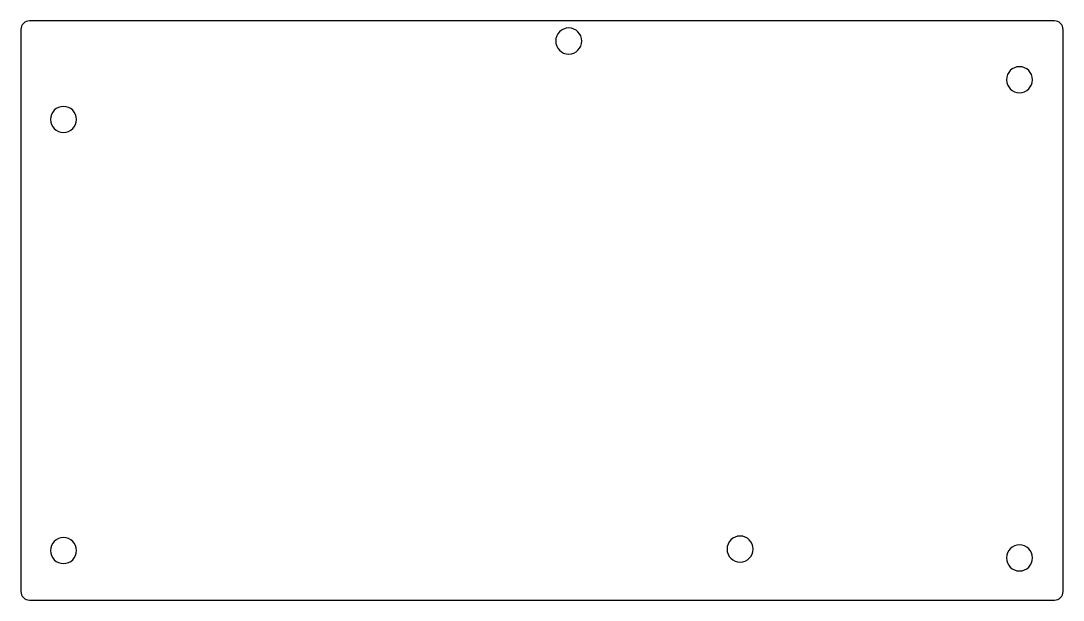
# Model space of a CAD drawing. Extents: x -180 to 0, y -50 to 50.
import ezdxf

# ---------------------------------------------------------------- set-up
doc = ezdxf.new("R2010")
doc.units = 0
doc.layers.add('BG_DXF-EXPORT', color=1, linetype='CONTINUOUS')

msp = doc.modelspace()

# ---------------------------------------------------------------- linework, layer by layer
at = {"layer": 'BG_DXF-EXPORT'}
msp.add_lwpolyline([(0, -48.5), (0, 48.5, 0.414214), (-1.5, 50), (-178.5, 50, 0.414214), (-180, 48.5), (-180, -48.5, 0.414214), (-178.5, -50), (-1.5, -50, 0.414214)], format="xyb", close=True, dxfattribs=at)
for points in [[(-83.135, 46.52, 1), (-87.635, 46.52, 1), (-83.135, 46.52)], [(-5.284, 39.84, 1), (-9.784, 39.84, 1), (-5.284, 39.84)], [(-170.384, 32.982, 1), (-174.884, 32.982, 1), (-170.384, 32.982)], [(-170.384, -41.44, 1), (-174.884, -41.44, 1), (-170.384, -41.44)], [(-53.544, -41.186, 1), (-58.044, -41.186, 1), (-53.544, -41.186)], [(-5.284, -42.71, 1), (-9.784, -42.71, 1), (-5.284, -42.71)]]:
    msp.add_lwpolyline(points, format="xyb", dxfattribs=at)

doc.saveas('drawing.dxf')
